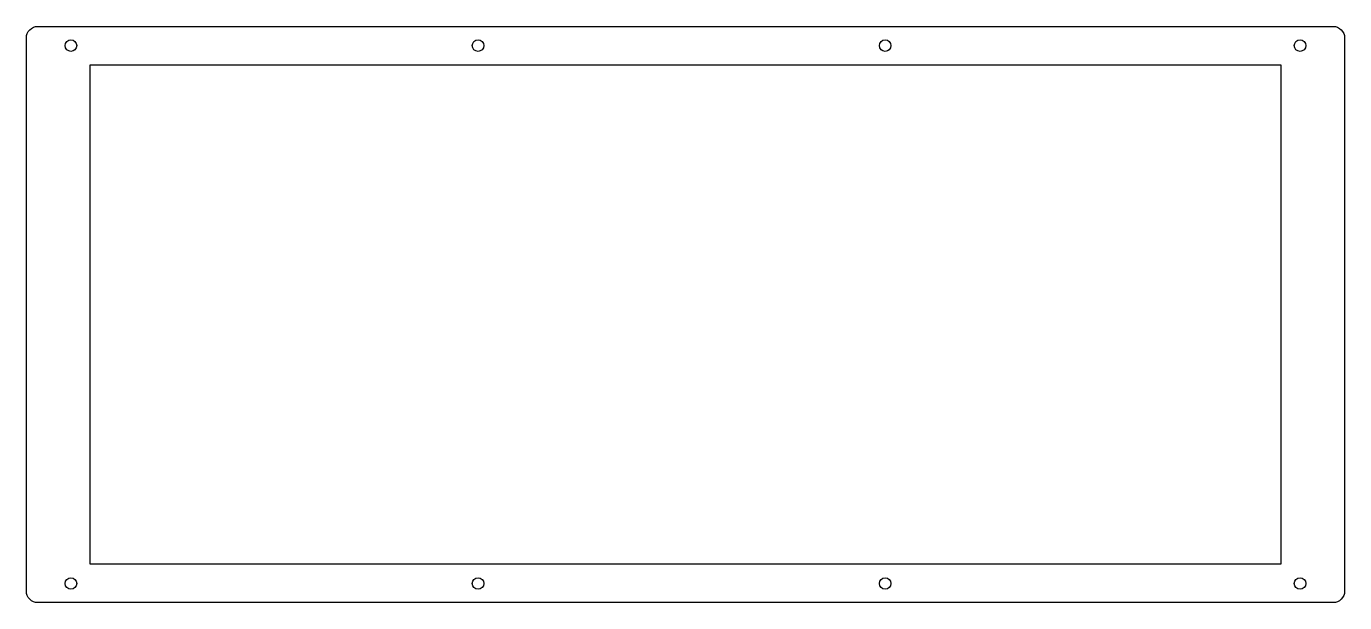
# Model space of a CAD drawing. Header units: millimetres. Extents: x -169 to 174, y -119 to 31.
import ezdxf

# ---------------------------------------------------------------- set-up
doc = ezdxf.new("R2010")
doc.units = ezdxf.units.MM
doc.layers.get('0').update_dxf_attribs({"linetype": 'CONTINUOUS'})

msp = doc.modelspace()

# ---------------------------------------------------------------- linework, layer by layer
for p, q in [((-165.75, 31.07), (171.45, 31.07)), ((-168.75, -115.93), (-168.75, 28.07)), ((174.45, 28.07), (174.45, -115.93)), ((171.45, -118.93), (-165.75, -118.93))]:
    msp.add_line(p, q)
msp.add_lwpolyline([(157.85, 21.07), (157.85, -108.93), (-152.15, -108.93), (-152.15, 21.07)], close=True)
for centre in [(-157.15, 26.07), (-51.15, 26.07), (54.85, 26.07), (162.85, 26.07), (-157.15, -113.93), (-51.15, -113.93), (54.85, -113.93), (162.85, -113.93)]:
    msp.add_circle(centre, 1.5)
at = {"extrusion": (0, 0, -1)}
for centre, start, end in [((165.75, 28.07), 0, 90), ((-171.45, 28.07), 90, 180), ((165.75, -115.93), 270, 360), ((-171.45, -115.93), 180, 270)]:
    msp.add_arc(centre, 3, start, end, dxfattribs=at)

doc.saveas('drawing.dxf')
